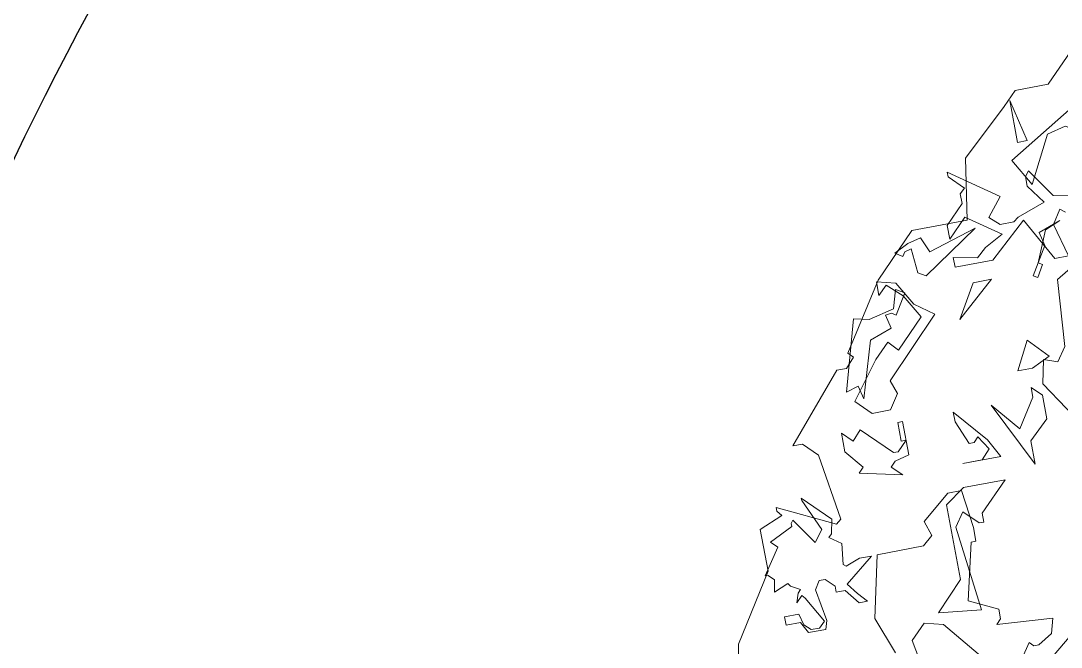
# Model space of a CAD drawing. Header units: millimetres. Extents: x 1418 to 1811, y 1796 to 1956.
# Drawn here: x 1478.985 to 1480.225, y 1832.802 to 1833.548 of the extents above; entities that cross this region are included whole.
import ezdxf

# ---------------------------------------------------------------- set-up
doc = ezdxf.new("R2010")
doc.units = ezdxf.units.MM
doc.layers.add('ARBRE', color=251, linetype='Continuous', lineweight=13)
doc.layers.add('VEGETAIS', color=3, linetype='Continuous')

# ---------------------------------------------------------------- blocks, each defined once
blk = doc.blocks.new('WMF26', base_point=(0, 0.0008))
at = {"color": 85}
blk.add_lwpolyline([(13.0199, -7.9055), (12.9837, -8.0792), (12.6708, -8.5666), (12.6708, -8.8803), (12.4963, -8.9527), (12.5251, -8.989), (12.5251, -9.0178), (12.111, -8.8144), (12.0739, -8.8441), (12.1472, -9.3381), (12.2485, -9.4401), (12.3209, -9.4401), (11.8994, -9.9284), (11.8269, -9.9284), (11.7611, -10.0008), (11.7973, -10.037), (11.477, -10.5245), (11.165, -10.8381), (10.75, -10.8381), (10.6776, -11.2893), (10.3277, -11.6096), (10.2264, -11.7108), (9.9786, -11.7108), (9.7028, -11.9875)], dxfattribs=at)
at = {"color": 63}
for points in [[(11.859, -7.8034), (11.962, -8.0792), (11.859, -8.5378), (11.5108, -8.5378), (11.4375, -8.6028), (11.4737, -8.7132), (11.263, -8.8869), (11.1609, -8.8869), (11.1246, -8.6028), (11.1246, -8.5016), (11.1609, -8.5016), (11.263, -8.0792), (11.0522, -7.9779), (11.0522, -7.9055), (11.0884, -7.8684), (10.6735, -7.8396), (10.7031, -7.7301), (10.8118, -7.6643), (10.848, -7.6643), (10.8768, -7.6939), (10.9501, -7.5918)], [(10.9501, -7.381), (10.564, -7.6939)], [(10.1498, -9.1281), (10.4257, -9.5496), (10.3894, -9.7242), (10.2882, -9.688), (10.2157, -9.7892), (10.1787, -10.284), (10.0041, -10.387)], [(10.9863, -7.344), (11.4737, -7.9417), (11.6121, -7.9779), (11.7216, -7.8684), (11.6853, -7.6643)]]:
    blk.add_lwpolyline(points, dxfattribs=at)
at = {"color": 106}
for points in [[(11.2885, -8.2439), (11.2885, -8.8037), (11.1428, -8.9058), (10.8299, -8.9058), (11.0415, -8.695), (11.0415, -8.6292), (11.0777, -8.6292), (11.179, -8.7313), (11.2523, -8.6292), (11.179, -7.996), (11.4927, -8.0323), (11.2885, -8.2439), (11.2885, -8.2439)], [(12.5062, -8.1517), (12.6132, -8.1517), (12.6132, -8.215), (12.5062, -8.215), (12.4839, -8.1294), (12.4387, -8.085), (12.3753, -8.085), (12.3308, -8.1294), (12.4387, -8.3221), (12.4609, -8.3443), (12.5062, -8.2999), (12.4839, -8.3665), (12.4609, -8.3896), (12.5284, -8.4291), (12.5457, -8.4513), (12.6527, -8.4069), (12.6354, -8.4966), (12.675, -8.5361), (12.698, -8.5361), (12.5679, -8.7288), (12.6132, -8.7733), (12.4387, -8.8581), (12.4387, -8.8811), (12.4214, -8.9033), (12.2913, -8.7115), (12.2238, -8.7963), (12.3308, -9.0326), (12.3308, -9.0507), (12.139, -8.8581), (12.1612, -8.751), (12.1843, -8.7288), (12.0995, -8.6662), (12.1167, -8.5139), (12.0995, -8.4966), (11.9924, -8.5361), (11.9019, -8.5361), (12.1167, -8.3665), (12.0542, -8.2826), (11.9924, -8.215), (12.0542, -8.215), (12.139, -8.3221), (12.2065, -8.3221), (12.2065, -8.3665), (12.2682, -8.4291), (12.3135, -8.4291), (12.353, -8.3665), (12.3135, -8.1294), (12.3308, -8.0669), (12.4609, -8.0669), (12.5062, -8.1517), (12.5062, -8.1517)], [(10.6554, -9.2549), (10.517, -9.4665), (10.517, -9.5389), (10.4438, -9.4665), (10.4438, -9.2911), (10.5903, -9.1528), (10.5903, -8.9783), (10.8299, -9.4665), (10.6554, -9.2549), (10.6554, -9.2549)], [(10.9682, -9.0804), (10.9024, -9.1528), (10.9682, -9.2549), (11.0044, -9.2187), (11.0415, -9.2187), (11.1139, -9.3932), (11.1139, -9.4665), (10.9024, -9.2187), (10.8299, -9.0804), (11.1139, -9.0804), (10.9682, -9.0804), (10.9682, -9.0804)], [(11.8409, -9.1899), (11.9513, -9.3273), (11.9513, -9.4665), (11.8772, -9.3932), (11.8121, -9.4665), (11.6013, -9.2549), (11.5651, -9.2549), (11.4927, -9.3273), (11.5289, -9.3273), (11.5289, -9.4665), (11.4927, -9.4665), (11.4927, -9.2187), (11.6013, -9.1899), (11.6376, -9.1528), (11.5651, -9.0804), (11.8772, -9.1528), (11.8409, -9.1899), (11.8409, -9.1899)], [(11.8121, -9.6773), (11.6013, -9.9539), (11.4927, -10.0626), (11.426, -9.9901), (11.216, -10.2009), (11.3173, -10.3763), (11.426, -10.4775), (11.4927, -10.4125), (11.4927, -10.5137), (11.3535, -10.4775), (11.2523, -10.3022), (11.1139, -10.2009), (11.5289, -9.7785), (11.4927, -9.6773), (11.5651, -9.5678), (11.7034, -9.5678), (11.8121, -9.6773), (11.8121, -9.6773)], [(10.4808, -9.888), (10.3425, -9.7423), (10.4808, -9.6773), (10.5903, -9.6773), (10.4808, -9.888), (10.4808, -9.888)], [(11.3939, -10.2462), (11.4252, -10.2659), (11.4713, -10.2602), (11.4474, -10.1597), (11.6137, -10.0996), (11.7421, -9.6838), (11.766, -9.7835), (11.8599, -9.7563), (11.7084, -10.2783), (11.5964, -10.2519), (11.4062, -10.2964), (11.3642, -10.4339), (11.3025, -10.396), (11.3939, -10.2462), (11.3939, -10.2462)], [(10.6554, -10.3763), (10.9386, -10.1284), (10.7937, -10.3763), (10.6554, -10.3763), (10.6554, -10.3763)], [(10.2964, -10.4322), (10.2651, -10.4133), (10.3186, -10.3269), (10.3499, -10.3458), (10.2239, -10.5492), (10.247, -10.6496), (10.0815, -10.7097), (10.1976, -10.6611), (10.2964, -10.4322), (10.2964, -10.4322)], [(10.3425, -10.7616), (10.6191, -10.5137), (10.9024, -10.5137), (10.9024, -10.5862), (10.7278, -10.55), (10.6554, -10.6158), (10.517, -10.6883), (10.7649, -10.8637), (10.9024, -10.7245), (10.9024, -10.8266), (10.7649, -10.9649), (10.7649, -11.0374), (10.7278, -11.0736), (10.8299, -11.1765), (10.8299, -11.2127), (10.4808, -10.9649), (10.5903, -10.8266), (10.517, -10.7616), (10.4149, -10.7616), (10.3787, -10.7904), (10.168, -10.8637), (10.27, -11.0012), (10.27, -11.0736), (10.2404, -11.1107), (10.0947, -10.8999), (9.9201, -10.8637)], [(10.0296, -10.7616), (10.0659, -10.7904), (10.1317, -10.6883), (10.0659, -10.4413), (10.168, -10.4413), (10.3425, -10.7616), (10.3425, -10.7616)], [(11.1798, -10.5245), (11.1963, -10.7056), (11.2465, -10.6941), (11.2654, -10.6628), (11.3206, -10.6973), (11.2119, -10.75), (11.1123, -10.7739), (11.0637, -10.6578), (10.7039, -10.7698), (11.1246, -10.4907), (11.1798, -10.5245), (11.1798, -10.5245)], [(9.641, -11.4219), (9.5546, -11.3683), (9.5019, -11.053), (9.6204, -11.3321), (9.8106, -11.2868), (9.8065, -11.1559), (9.7942, -11.1049), (9.8477, -11.0184), (9.8493, -11.2251), (9.8823, -11.3651), (9.9127, -11.384), (10.0527, -11.3511), (10.2314, -11.0077), (10.3474, -11.2078), (9.6427, -11.6285), (9.6764, -11.5725), (9.641, -11.4219), (9.641, -11.4219)], [(10.2799, -11.6458), (10.2075, -11.3321), (10.2799, -11.3321), (10.2799, -11.6458), (10.2799, -11.6458)]]:
    blk.add_lwpolyline(points, dxfattribs=at)
blk = doc.blocks.new('T2_02')
at = {"xscale": 0.3499999999999943, "yscale": 0.3499999999999943, "zscale": 0.3499999999999943}
blk.add_blockref('WMF26', (-2.2399, 1.997), dxfattribs=at)

msp = doc.modelspace()

# ---------------------------------------------------------------- linework, layer by layer
at = {"layer": 'VEGETAIS'}
msp.add_spline([(1490.1973, 1833.7408), (1478.791, 1832.9368), (1481.1156, 1835.4594), (1485.0351, 1834.0388), (1489.1502, 1835.5998), (1490.1973, 1833.7408)], degree=3, dxfattribs=at)

# ---------------------------------------------------------------- block references
at = {"layer": 'ARBRE', "xscale": 0.4621142716754233, "yscale": 0.4621142716754233, "zscale": 0.4621142716754233, "rotation": 190.6551472559353}
msp.add_blockref('T2_02', (1480.958, 1832.6251), dxfattribs=at)

doc.saveas('drawing.dxf')
